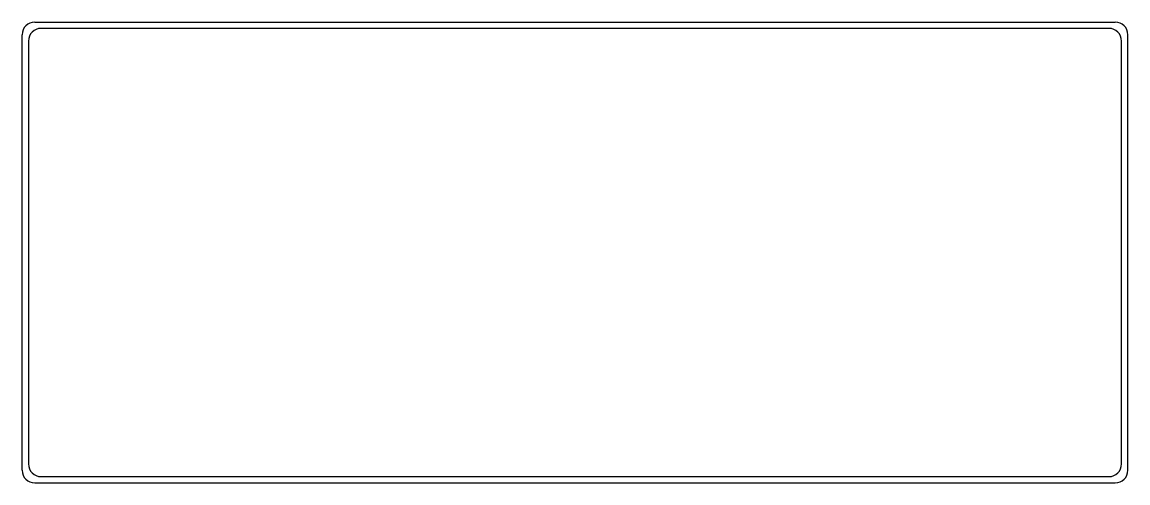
# Model space of a CAD drawing. Header units: millimetres. Extents: x -88 to 88, y -36 to 36.
import ezdxf

# ---------------------------------------------------------------- set-up
doc = ezdxf.new("R2010")
doc.units = ezdxf.units.MM

msp = doc.modelspace()

# ---------------------------------------------------------------- linework, layer by layer
for p, q in [((-85.5, 36.5), (85.5, 36.5)), ((84.5, 35.5), (-84.5, 35.5)), ((-87.5, -34.5), (-87.5, 34.5)), ((-86.5, 33.5), (-86.5, -33.5)), ((86.5, -33.5), (86.5, 33.5)), ((87.5, -34.5), (87.5, 34.5)), ((-85.5, -36.5), (85.5, -36.5)), ((-84.5, -35.5), (84.5, -35.5))]:
    msp.add_line(p, q)
for centre, start, end in [((-85.5, 34.5), 90, 180), ((-84.5, 33.5), 90, 180), ((84.5, 33.5), 360, 450), ((85.5, 34.5), 0, 90), ((-85.5, -34.5), 180, 270), ((-84.5, -33.5), -180, -90), ((84.5, -33.5), 270, 360), ((85.5, -34.5), -90, 0)]:
    msp.add_arc(centre, 2, start, end)

doc.saveas('drawing.dxf')
